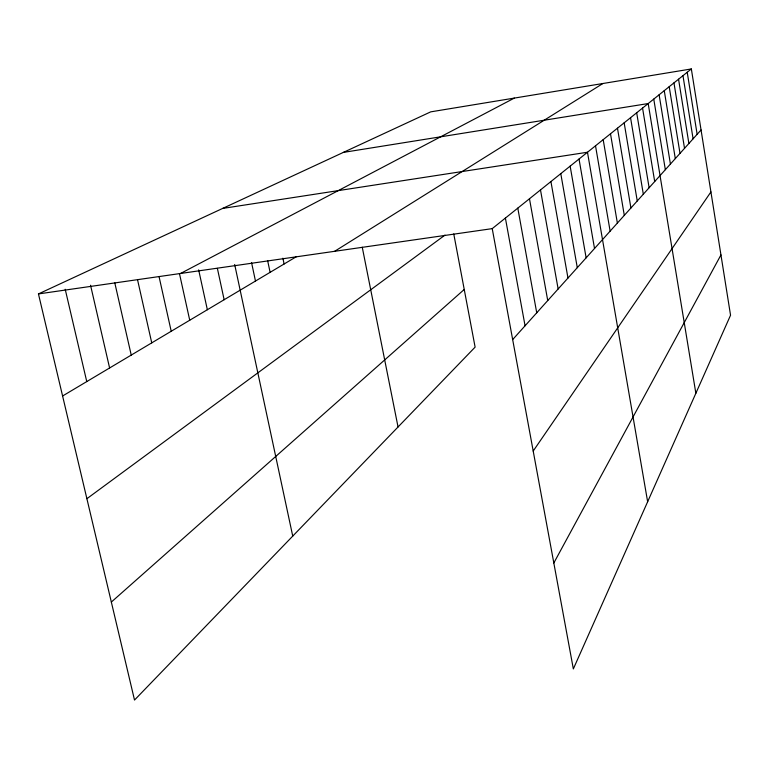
<?xml version="1.0" encoding="UTF-8"?>
<svg xmlns="http://www.w3.org/2000/svg" width="769" height="769" viewBox="0 0 769 769"><rect width="100%" height="100%" fill="white"/><g stroke="black" fill="none" stroke-linecap="round" stroke-linejoin="round"><path stroke-width="1.15" d="M553.824 562.985L720.947 254.933M533.196 451.047L710.921 191.942M512.663 339.59L701.059 129.951M111.342 602.06L464.236 289.471M492.227 228.633L691.341 68.95L730.55 315.232L573.338 668.924L492.227 228.633L38.45 293.921L134.517 700.05L475.117 347.127L453.758 233.93M86.887 498.706L444.982 235.103M334.64 251.309L602.896 83.513M62.597 395.987L296.488 256.615M180.561 273.476L514.326 98.096M38.45 293.921L430.736 111.851L691.341 68.95M343.368 152.406L648.19 103.555L695.858 393.276M222.683 208.418L587.478 152.243L647.642 501.763M65.211 289.279L86.762 381.587M90.54 285.232L109.602 367.976M114.812 282.934L131.239 355.086M137.603 280.031L151.743 342.868M159.029 276.513L171.218 331.266M179.446 273.533L189.732 320.231M198.662 269.89L207.351 309.734M217.377 268.371L224.144 299.727M234.67 264.478L292.739 536.099M251.54 262.508L255.471 281.06M267.65 260.653L270.102 272.341M282.896 258.182L284.107 263.998M362.247 247.214L398.044 426.978M505.396 218.069L525.064 325.787M517.797 208.13L536.733 312.8M529.476 198.758L547.739 300.554M540.492 189.924L558.14 288.981M560.784 173.65L577.288 267.67M550.921 181.561L567.974 278.042M570.146 166.142L586.132 257.836M579.028 159.02L594.524 248.493M603.184 139.65L617.372 223.068M595.514 145.793L610.125 231.133M610.499 133.787L624.303 215.358M630.551 117.695L643.317 194.201M624.159 122.819L637.251 200.949M617.478 128.183L630.916 207.995M642.557 108.073L654.698 181.542M636.684 112.783L649.123 187.742M653.765 99.086L665.339 169.699M669.203 86.695L680.007 153.377M664.262 90.665L675.307 158.606M659.12 94.789L670.414 164.037M682.968 75.66L693.09 138.814M678.556 79.207L688.889 143.486M673.971 82.879L684.525 148.34M687.226 72.248L697.137 134.306"/></g></svg>
